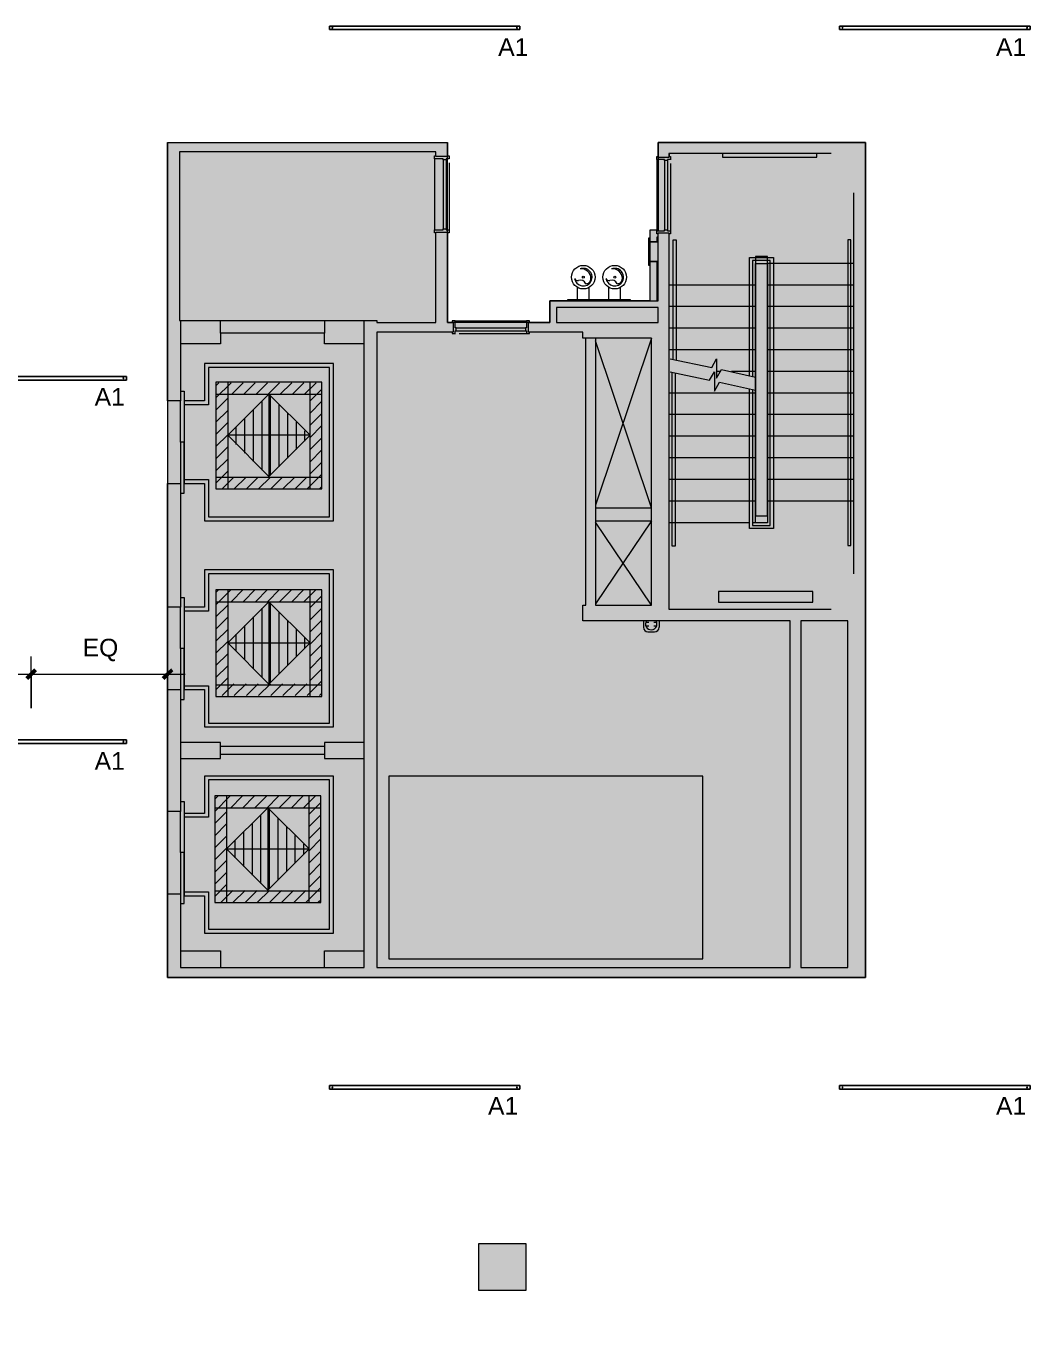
# Model space of a CAD drawing. Header units: inches. Extents: x 456 to 2535, y -5 to 2107.
# Drawn here: x 1558 to 2070, y 636 to 1297 of the extents above; entities that cross this region are included whole.
import ezdxf

# ---------------------------------------------------------------- set-up
doc = ezdxf.new("R2010")
doc.units = ezdxf.units.IN
doc.header["$MEASUREMENT"] = 0
for name, color, linetype, lineweight in [('A-ANNO-DIMS', 211, 'Continuous', 9), ('A-ANNO-DIMS-96', 211, 'Continuous', 9), ('A-DETL', 90, 'Continuous', 9), ('A-DETL-GENF', 92, 'Continuous', 9), ('A-DOOR', 31, 'Continuous', 13), ('A-WALL', 113, 'Continuous', 13), ('A-WALL-PATT', 111, 'Continuous', 13), ('CORE', 7, 'Continuous', 9), ('E-LITE-EQPM', 33, 'Continuous', 9), ('E-LITE-EQPM-IDEN', 33, 'Continuous', 9), ('I-WALL', 2, 'Continuous', 13), ('S-COLS', 52, 'Continuous', 13), ('Victor Bldg - 9th Floor_LINK_dwg', 8, 'Continuous', 9)]:
    doc.layers.add(name, color=color, linetype=linetype, lineweight=lineweight)
doc.styles.add('Arial', font='arial.ttf', dxfattribs={"height": 9})
doc.styles.add('Swis721 Lt BT', font='swissl.ttf', dxfattribs={"height": 9})
doc.dimstyles.new('OTJ_-_3_32__Linear__1_2__Tolerance', dxfattribs={"dimscale": 12, "dimtxt": 9.497835, "dimasz": 0.375, "dimexe": 0.75, "dimexo": 0.5, "dimgap": 0.5, "dimtad": 1, "dimdec": 1, "dimrnd": 0.5, "dimzin": 3, "dimdsep": 46, "dimlunit": 4, "dimtxsty": 'Swis721 Lt BT', "dimblk1": 'OBLIQUE', "dimblk2": 'OBLIQUE', "dimsah": 1, "dimcen": 0.09, "dimdle": 0.75, "dimazin": 0, "dimtfac": 1, "dimtdec": 4, "dimtix": 1, "dimtmove": 0, "dimatfit": 3, "dimfxl": 1, "dimtvp": 1, "dimfrac": 2, "dimtolj": 1, "dimtzin": 0, "dimarcsym": 2})

# ---------------------------------------------------------------- blocks, each defined once
blk = doc.blocks.new('Door - Single - Solid Door-6985275-REFLECTED CEILING PLAN')
at = {"layer": 'A-DOOR'}
h = blk.add_hatch(color=250, dxfattribs=at)
h.paths.add_polyline_path([(23.62, 3.84), (22.12, 3.84), (22.12, 2.34), (21.62, 2.34), (21.62, 0.84), (22.12, 0.84), (22.12, -3.66), (23.62, -3.66), (23.62, -2.91), (23.24, -2.91), (23.24, 3.09), (23.62, 3.09), (23.62, 3.34)], flags=0)
h.paths.add_polyline_path([(-13.63, 2.34), (-14.13, 2.34), (-14.13, 3.84), (-15.63, 3.84), (-15.63, 3.09), (-15.26, 3.09), (-15.26, -2.91), (-15.63, -2.91), (-15.63, -3.66), (-14.13, -3.66), (-14.13, 0.84), (-13.63, 0.84)], flags=0)
at = {"layer": 'A-DOOR', "color": 8, "lineweight": 20}
for p, q in [((-15.63, 3.09), (-15.63, 3.84)), ((-15.63, 3.84), (-14.13, 3.84)), ((-14.13, 3.84), (-14.13, 2.34)), ((-14.13, 2.34), (-13.63, 2.34)), ((-13.63, 0.84), (-14.13, 0.84)), ((-14.13, 0.84), (-14.13, -3.66)), ((-13.63, 2.34), (-13.63, 0.84)), ((21.62, 0.84), (21.62, 2.34)), ((21.62, 2.34), (22.12, 2.34)), ((22.12, 0.84), (21.62, 0.84)), ((22.12, 2.34), (22.12, 3.84)), ((22.12, 3.84), (23.62, 3.84)), ((22.12, -3.66), (22.12, 0.84)), ((23.62, 3.84), (23.62, 3.09)), ((-15.63, -3.66), (-15.63, -2.91)), ((-14.13, -3.66), (-15.63, -3.66)), ((23.62, -3.66), (22.12, -3.66)), ((23.62, -2.91), (23.62, -3.66))]:
    blk.add_line(p, q, dxfattribs=at)
at = {"layer": 'A-DOOR', "lineweight": 9}
for p, q in [((-14.13, 3.84), (-14.01, 3.84)), ((-13.63, 2.34), (21.62, 2.34)), ((-13.63, 0.84), (21.62, 0.84)), ((-12.06, 3.84), (22.12, 3.84)), ((-14.13, -3.66), (22.12, -3.66))]:
    blk.add_line(p, q, dxfattribs=at)
blk = doc.blocks.new('Door - Single - Solid Door-6985278-REFLECTED CEILING PLAN')
at = {"layer": 'A-DOOR'}
h = blk.add_hatch(color=250, dxfattribs=at)
h.paths.add_polyline_path([(-15.63, -3.34), (-14.13, -3.34), (-14.13, -1.84), (-13.63, -1.84), (-13.63, -0.34), (-14.13, -0.34), (-14.13, 3.16), (-15.63, 3.16), (-15.63, 2.41), (-15.26, 2.41), (-15.26, -2.59), (-15.63, -2.59)], flags=0)
h.paths.add_polyline_path([(22.12, -3.34), (23.62, -3.34), (23.62, -2.59), (23.24, -2.59), (23.24, 2.41), (23.62, 2.41), (23.62, 3.16), (22.12, 3.16), (22.12, -0.34), (21.62, -0.34), (21.62, -1.84), (22.12, -1.84), (22.12, -3.11)], flags=0)
at = {"layer": 'A-DOOR', "color": 8, "lineweight": 20}
for p, q in [((-14.13, 3.16), (-15.63, 3.16)), ((-15.63, 3.16), (-15.63, 2.41)), ((-14.13, -0.34), (-14.13, 3.16)), ((22.12, 3.16), (22.12, -0.34)), ((23.62, 3.16), (22.12, 3.16)), ((23.62, 2.41), (23.62, 3.16)), ((-15.63, -2.59), (-15.63, -3.34)), ((-15.63, -3.34), (-14.13, -3.34)), ((-13.63, -0.34), (-14.13, -0.34)), ((-14.13, -1.84), (-13.63, -1.84)), ((-14.13, -3.34), (-14.13, -1.84)), ((-13.63, -1.84), (-13.63, -0.34)), ((21.62, -0.34), (21.62, -1.84)), ((22.12, -0.34), (21.62, -0.34)), ((21.62, -1.84), (22.12, -1.84)), ((22.12, -1.84), (22.12, -3.34)), ((22.12, -3.34), (23.62, -3.34)), ((23.62, -3.34), (23.62, -2.59))]:
    blk.add_line(p, q, dxfattribs=at)
at = {"layer": 'A-DOOR', "lineweight": 9}
for p, q in [((-14.13, 3.16), (22.12, 3.16)), ((-14.13, -3.34), (-14.01, -3.34)), ((-13.63, -0.34), (21.62, -0.34)), ((-13.63, -1.84), (21.62, -1.84)), ((-12.06, -3.34), (22.12, -3.34))]:
    blk.add_line(p, q, dxfattribs=at)
blk = doc.blocks.new('Door - Single - Solid Door-6985284-REFLECTED CEILING PLAN')
at = {"layer": 'A-DOOR'}
h = blk.add_hatch(color=250, dxfattribs=at)
h.paths.add_polyline_path([(23.62, 3.59), (22.12, 3.59), (22.12, 2.09), (21.62, 2.09), (21.62, 0.59), (22.12, 0.59), (22.12, -3.41), (23.62, -3.41), (23.62, -2.66), (23.24, -2.66), (23.24, 2.84), (23.62, 2.84), (23.62, 3.09)], flags=0)
h.paths.add_polyline_path([(-13.63, 0.59), (-13.63, 2.09), (-14.13, 2.09), (-14.13, 3.59), (-15.63, 3.59), (-15.63, 2.84), (-15.26, 2.84), (-15.26, -2.66), (-15.63, -2.66), (-15.63, -3.41), (-14.13, -3.41), (-14.13, 0.59)], flags=0)
at = {"layer": 'A-DOOR', "color": 8, "lineweight": 20}
for p, q in [((-15.63, 2.84), (-15.63, 3.59)), ((-15.63, 3.59), (-14.13, 3.59)), ((-14.13, 3.59), (-14.13, 2.09)), ((-14.13, 2.09), (-13.63, 2.09)), ((-13.63, 0.59), (-14.13, 0.59)), ((-14.13, 0.59), (-14.13, -3.41)), ((-13.63, 2.09), (-13.63, 0.59)), ((21.62, 0.59), (21.62, 2.09)), ((21.62, 2.09), (22.12, 2.09)), ((22.12, 0.59), (21.62, 0.59)), ((22.12, 2.09), (22.12, 3.59)), ((22.12, 3.59), (23.62, 3.59)), ((22.12, -3.41), (22.12, 0.59)), ((23.62, 3.59), (23.62, 2.84)), ((-15.63, -3.41), (-15.63, -2.66)), ((-14.13, -3.41), (-15.63, -3.41)), ((23.62, -3.41), (22.12, -3.41)), ((23.62, -2.66), (23.62, -3.41))]:
    blk.add_line(p, q, dxfattribs=at)
at = {"layer": 'A-DOOR', "lineweight": 9}
for p, q in [((-14.13, 3.59), (-14.01, 3.59)), ((-13.63, 2.09), (21.62, 2.09)), ((-13.63, 0.59), (21.62, 0.59)), ((-12.06, 3.59), (22.12, 3.59)), ((-14.13, -3.41), (22.12, -3.41))]:
    blk.add_line(p, q, dxfattribs=at)
blk = doc.blocks.new('Concrete-Rectangular-Column - 24 x 24-6985472-REFLECTED CEILING PLAN')
at = {"layer": 'S-COLS', "lineweight": 9}
blk.add_hatch(color=7, dxfattribs=at).paths.add_polyline_path([(-12, -12), (12, -12), (12, 12), (-12, 12)], flags=0)
at = {"layer": 'S-COLS', "color": 8, "lineweight": 20}
for p, q in [((-12, 12), (12, 12)), ((-12, -12), (-12, 12)), ((12, 12), (12, -12)), ((12, -12), (-12, -12))]:
    blk.add_line(p, q, dxfattribs=at)
blk = doc.blocks.new('Victor Bldg - 9th Floor_LINK_dwg__X11-7798798-REFLECTED CEILING PLAN')
at = {"layer": 'CORE'}
for p, q in [((1557.5, 1257.02), (1557.5, 1292.02)), ((1561.88, 1254.39), (1561.88, 1294.64)), ((1553.12, 1261.39), (1553.12, 1287.64)), ((1566.25, 1258.77), (1566.25, 1290.27)), ((1570.62, 1263.14), (1570.62, 1285.89)), ((1544.38, 1270.14), (1544.38, 1278.89)), ((1548.75, 1265.77), (1548.75, 1283.27)), ((1575, 1267.52), (1575, 1281.52)), ((1579.38, 1271.89), (1579.38, 1277.14))]:
    blk.add_line(p, q, dxfattribs=at)
blk = doc.blocks.new('Victor Bldg - 9th Floor_LINK_dwg__X10-7798799-REFLECTED CEILING PLAN')
at = {"layer": 'CORE'}
for p, q in [((1534, 1293.81), (1541.71, 1301.52)), ((1534, 1299.99), (1535.52, 1301.52)), ((1541.9, 1295.52), (1547.9, 1301.52)), ((1548.08, 1295.52), (1554.08, 1301.52)), ((1554.27, 1295.52), (1560.27, 1301.52)), ((1560.46, 1295.52), (1566.46, 1301.52)), ((1566.65, 1295.52), (1572.65, 1301.52)), ((1572.83, 1295.52), (1578.83, 1301.52)), ((1579.02, 1295.52), (1585.02, 1301.52)), ((1582, 1292.31), (1588, 1298.31)), ((1534, 1287.62), (1540, 1293.62)), ((1582, 1286.12), (1588, 1292.12)), ((1534, 1281.43), (1540, 1287.43)), ((1582, 1279.93), (1588, 1285.93)), ((1534, 1275.24), (1540, 1281.24)), ((1582, 1273.75), (1588, 1279.75)), ((1534, 1269.06), (1540, 1275.06)), ((1582, 1267.56), (1588, 1273.56)), ((1534, 1262.87), (1540, 1268.87)), ((1582, 1261.37), (1588, 1267.37)), ((1534, 1256.68), (1540, 1262.68)), ((1582, 1255.19), (1588, 1261.19)), ((1534, 1250.5), (1540, 1256.5)), ((1537.21, 1247.52), (1543.21, 1253.52)), ((1543.39, 1247.52), (1549.39, 1253.52)), ((1549.58, 1247.52), (1555.58, 1253.52)), ((1555.77, 1247.52), (1561.77, 1253.52)), ((1561.96, 1247.52), (1567.96, 1253.52)), ((1568.14, 1247.52), (1574.14, 1253.52)), ((1574.33, 1247.52), (1580.33, 1253.52)), ((1580.52, 1247.52), (1588, 1255)), ((1586.71, 1247.52), (1588, 1248.81))]:
    blk.add_line(p, q, dxfattribs=at)
blk = doc.blocks.new('Victor Bldg - 9th Floor_LINK_dwg-6972240-REFLECTED CEILING PLAN')
at = {"layer": 'CORE'}
for p, q in [((1885.99, 1232.5), (1885.99, 1230.87)), ((1961.11, 1230.53), (1961.11, 1232.5)), ((1880.36, 1187.31), (1875.46, 1187.31)), ((1875.46, 1177.69), (1880.36, 1177.69)), ((1980, 1176.5), (1935.99, 1176.5)), ((1929.99, 1165.5), (1885.99, 1165.5)), ((1980, 1165.5), (1935.99, 1165.5)), ((1839.25, 1158), (1839.25, 1164.3)), ((1845.25, 1158), (1845.25, 1164.3)), ((1855.25, 1158), (1855.25, 1164.3)), ((1861.25, 1158), (1861.25, 1164.3)), ((1929.99, 1154.5), (1885.99, 1154.5)), ((1980, 1154.5), (1935.99, 1154.5)), ((1637, 1147.5), (1657.5, 1147.5)), ((1637, 1147.5), (1657.5, 1147.5)), ((1710.5, 1147.5), (1730.63, 1147.5)), ((1710.5, 1147.5), (1730.63, 1147.5)), ((1885.86, 1146.5), (1885.99, 1146.5)), ((1876.99, 1138.5), (1848.49, 1053.49)), ((1929.99, 1143.5), (1885.99, 1143.5)), ((1980, 1143.5), (1935.99, 1143.5)), ((1929.99, 1132.5), (1885.99, 1132.5)), ((1980, 1132.5), (1935.99, 1132.5)), ((1912.1, 1121.5), (1910.09, 1121.5)), ((1929.99, 1121.5), (1917.76, 1121.5)), ((1980, 1121.5), (1935.99, 1121.5)), ((1661.1, 1115.99), (1661.1, 1061.66)), ((1703.1, 1061.66), (1703.1, 1115.99)), ((1630.5, 1106.5), (1630.5, 1064.5)), ((1655.1, 1109.99), (1709.1, 1109.99)), ((1929.99, 1110.5), (1885.99, 1110.5)), ((1980, 1110.5), (1935.99, 1110.5)), ((1929.99, 1099.5), (1885.99, 1099.5)), ((1980, 1099.5), (1935.99, 1099.5)), ((1682.42, 1067.66), (1661.1, 1088.99)), ((1681.77, 1067.66), (1703.1, 1088.99)), ((1929.99, 1088.5), (1885.99, 1088.5)), ((1980, 1088.5), (1935.99, 1088.5)), ((1929.99, 1077.5), (1885.99, 1077.5)), ((1980, 1077.5), (1935.99, 1077.5)), ((1655.1, 1067.66), (1709.1, 1067.66)), ((1929.99, 1066.5), (1885.99, 1066.5)), ((1980, 1066.5), (1935.99, 1066.5)), ((1929.99, 1055.5), (1885.99, 1055.5)), ((1980, 1055.5), (1935.99, 1055.5)), ((1876.99, 1002.5), (1848.49, 1044.76)), ((1926.99, 1044.5), (1885.99, 1044.5)), ((1661.1, 1010.27), (1661.1, 955.95)), ((1703.1, 955.95), (1703.1, 1010.27)), ((1630.5, 959.5), (1630.5, 1001.5)), ((1655.1, 1004.27), (1709.1, 1004.27)), ((1703.1, 983.27), (1682.1, 1004.27)), ((1872.82, 994.5), (1872.82, 991.24)), ((1874.05, 993.88), (1875.53, 993.88)), ((1878.15, 993.88), (1879.61, 993.88)), ((1880.84, 994.5), (1880.84, 991.24)), ((1874.05, 991.91), (1875.53, 991.91)), ((1875.18, 988.89), (1878.48, 988.89)), ((1878.15, 991.91), (1879.61, 991.91)), ((1655.1, 961.95), (1709.1, 961.95)), ((1710.5, 930.5), (1657.5, 930.5)), ((1710.5, 926.5), (1657.5, 926.5)), ((1710.5, 924.5), (1730.63, 924.5)), ((1660.56, 905.36), (1660.56, 851.04)), ((1702.56, 851.04), (1702.56, 905.36)), ((1630.5, 855.5), (1630.5, 897.5)), ((1654.56, 899.36), (1708.56, 899.36)), ((1681.23, 857.04), (1702.56, 878.36)), ((1654.56, 857.04), (1708.56, 857.04)), ((1637, 826.5), (1657.5, 826.5)), ((1657.5, 826.5), (1657.5, 818))]:
    blk.add_line(p, q, dxfattribs=at)
at = {"layer": 'CORE', "flags": 128}
for points in [[(1913.11, 1232.5), (1913.11, 1230.53), (1961.11, 1230.53)], [(1879.61, 1193.38), (1876.12, 1193.38), (1876.12, 1187.5), (1876.12, 1177.5), (1876.12, 1157.5)], [(1885.99, 1000.5), (1885.99, 1146.5), (1885.99, 1191.62)], [(1876.12, 1189.31), (1875.46, 1189.31), (1875.46, 1175.69), (1876.12, 1175.69)], [(1880.36, 1189.88), (1879.63, 1189.88), (1879.63, 1187.5), (1876.12, 1187.5)], [(1888.04, 1127.64), (1888.04, 1188.5), (1889.59, 1188.5), (1889.59, 1127.32)], [(1926.94, 1119.29), (1926.94, 1179.5), (1939.05, 1179.5), (1939.05, 1041.5), (1926.94, 1041.5), (1926.94, 1112.56)], [(1876.12, 1177.5), (1879.63, 1177.5), (1879.63, 1157.5)], [(1928.49, 1112.24), (1928.49, 1043), (1937.49, 1043), (1937.49, 1178), (1928.49, 1178), (1928.49, 1118.97)], [(1929.99, 1044.5), (1929.99, 1176.5), (1935.99, 1176.5), (1935.99, 1044.5), (1929.99, 1044.5), (1928.55, 1044.5)], [(1866.25, 1157.5), (1866.25, 1158), (1834.25, 1158), (1834.25, 1157.5)], [(1657.5, 1141), (1657.5, 1135.5), (1637, 1135.5)], [(1730.63, 1135.5), (1710.5, 1135.5), (1710.5, 1141)], [(1848.49, 1052), (1876.99, 1052), (1848.49, 1137.01)], [(1886.49, 1127.97), (1907.63, 1123.59), (1910.09, 1127.84), (1910.09, 1118.01), (1912.71, 1122.55), (1929.99, 1118.66)], [(1886.49, 1121.23), (1906.53, 1117.08), (1908.98, 1121.33), (1908.98, 1111.5), (1911.6, 1116.05), (1929.99, 1111.93)], [(1889.04, 1120.59), (1889.04, 1032.5), (1887.49, 1032.5), (1887.49, 1120.91)], [(1637, 1111.46), (1639, 1111.46), (1639, 1085.5), (1637, 1085.5), (1637, 1106.5)], [(1682.1, 1109.99), (1703.1, 1088.99), (1661.1, 1088.99), (1682.1, 1109.99), (1682.1, 1067.66)], [(1637, 1059.54), (1639, 1059.54), (1639, 1085.5), (1637, 1085.5), (1637, 1064.5)], [(1848.49, 1045.5), (1876.99, 1045.5), (1848.49, 1003.24)], [(1637, 1006.46), (1639, 1006.46), (1639, 980.5), (1637, 980.5), (1637, 1001.5)], [(1682.42, 961.95), (1661.1, 983.27), (1682.1, 1004.27), (1682.1, 961.95)], [(1637, 954.54), (1639, 954.54), (1639, 980.5), (1637, 980.5), (1637, 959.5)], [(1661.1, 983.27), (1703.1, 983.27), (1681.77, 961.95)], [(1637, 924.5), (1657.5, 924.5), (1657.5, 932.5), (1637, 932.5)], [(1730.63, 932.5), (1710.5, 932.5), (1710.5, 924.5)], [(1637, 902.46), (1639, 902.46), (1639, 876.5), (1637, 876.5), (1637, 897.5)], [(1681.89, 857.04), (1660.56, 878.36), (1681.56, 899.36), (1681.56, 857.04)], [(1660.56, 878.36), (1702.56, 878.36), (1681.56, 899.36)], [(1637, 850.54), (1639, 850.54), (1639, 876.5), (1637, 876.5), (1637, 855.5)], [(1710.5, 818), (1710.5, 826.5), (1730.63, 826.5)]]:
    blk.add_lwpolyline(points, dxfattribs=at)
for points in [[(1978.5, 1188.5), (1976.95, 1188.5), (1976.95, 1032.93), (1978.5, 1032.93)], [(1929.99, 1180), (1929.99, 1048), (1935.99, 1048), (1935.99, 1180)], [(1715, 1125.5), (1649.28, 1125.5), (1649.28, 1106.5), (1639, 1106.5), (1639, 1064.5), (1649.28, 1064.5), (1649.28, 1045.5), (1715, 1045.5)], [(1713, 1123.5), (1651.28, 1123.5), (1651.28, 1104.5), (1639, 1104.5), (1639, 1066.5), (1651.28, 1066.5), (1651.28, 1047.5), (1713, 1047.5)], [(1709.1, 1115.99), (1655.1, 1115.99), (1655.1, 1061.66), (1709.1, 1061.66)], [(1715, 1020.5), (1649.28, 1020.5), (1649.28, 1001.5), (1639, 1001.5), (1639, 959.5), (1649.28, 959.5), (1649.28, 940.5), (1715, 940.5)], [(1713, 1018.5), (1651.28, 1018.5), (1651.28, 999.5), (1639, 999.5), (1639, 961.5), (1651.28, 961.5), (1651.28, 942.5), (1713, 942.5)], [(1709.1, 1010.27), (1655.1, 1010.27), (1655.1, 955.95), (1709.1, 955.95)], [(1959.12, 1004), (1959.12, 1009.47), (1911.12, 1009.47), (1911.12, 1004), (1959.12, 1004), (1959.12, 1009.47), (1911.12, 1009.47), (1911.12, 1004)], [(1715, 915.5), (1649.28, 915.5), (1649.28, 896.5), (1639, 896.5), (1639, 854.5), (1649.28, 854.5), (1649.28, 835.5), (1715, 835.5)], [(1713, 913.5), (1651.28, 913.5), (1651.28, 894.5), (1639, 894.5), (1639, 856.5), (1651.28, 856.5), (1651.28, 837.5), (1713, 837.5)], [(1903.12, 822.5), (1903.12, 915.5), (1743.12, 915.5), (1743.12, 822.5)], [(1708.56, 905.36), (1654.56, 905.36), (1654.56, 851.04), (1708.56, 851.04)]]:
    blk.add_lwpolyline(points, close=True, dxfattribs=at)
at = {"layer": 'CORE'}
for centre, radius in [((1842.25, 1169.5), 6), ((1858.25, 1169.5), 6), ((1842.25, 1169.5), 0.5), ((1858.25, 1169.5), 0.5)]:
    blk.add_circle(centre, radius, dxfattribs=at)
for centre, radius, start, end in [((1842.25, 1169.5), 4.5, 188.26505, 112.11638), ((1841.2, 1168.76), 4.95, 0.43355, 97.45056), ((1858.25, 1169.5), 4.5, 188.26505, 112.11638), ((1857.2, 1168.76), 4.95, 0.43355, 97.45056), ((1839.35, 1169.38), 1.64, 198.80257, 285.2052), ((1840.77, 1164.97), 3, 23.61373, 109.26333), ((1843.58, 1168.74), 2.57, 268.70685, 1.19988), ((1855.35, 1169.38), 1.64, 198.80257, 285.2052), ((1856.77, 1164.97), 3, 23.61373, 109.26333), ((1859.58, 1168.74), 2.57, 268.70685, 1.19988), ((1876.83, 992.9), 2.95, 146.34559, 272.49467), ((1876.83, 992.9), 2.95, 340.52878, 33.05261), ((1875.18, 991.24), 2.36, 180, 270), ((1876.83, 992.9), 2.95, 272.49467, 340.52878), ((1878.48, 991.24), 2.36, 270, 360)]:
    blk.add_arc(centre, radius, start, end, dxfattribs=at)
for name, p in [('Victor Bldg - 9th Floor_LINK_dwg__X10-7798799-REFLECTED CEILING PLAN', (121.1, -185.81)), ('Victor Bldg - 9th Floor_LINK_dwg__X11-7798798-REFLECTED CEILING PLAN', (121.1, -185.81)), ('Victor Bldg - 9th Floor_LINK_dwg__X10-7798799-REFLECTED CEILING PLAN', (121.1, -291.08)), ('Victor Bldg - 9th Floor_LINK_dwg__X11-7798798-REFLECTED CEILING PLAN', (121.1, -291.08)), ('Victor Bldg - 9th Floor_LINK_dwg__X10-7798799-REFLECTED CEILING PLAN', (120.56, -396.29)), ('Victor Bldg - 9th Floor_LINK_dwg__X11-7798798-REFLECTED CEILING PLAN', (120.56, -396.29))]:
    blk.add_blockref(name, p)
blk = doc.blocks.new('L-Pendant-Axis-Sculpt-Direct_Indirect - SCDI-F-8-4584194-REFLECTED CEILING PLAN')
at = {"layer": 'A-DETL-GENF'}
for p, q in [((-48.5, -0.875), (-48.5, 0.875)), ((-48.5, 0.875), (48.5, 0.875)), ((48.5, 0.875), (-48.5, 0.875)), ((-48.5, 0.875), (-48.5, -0.875)), ((48.5, 0.875), (48.5, -0.875)), ((48.5, -0.875), (48.5, 0.875)), ((48.5, -0.875), (-48.5, -0.875)), ((-48.5, -0.875), (48.5, -0.875))]:
    blk.add_line(p, q, dxfattribs=at)
for centre in [(-47, 0), (47, 0)]:
    blk.add_circle(centre, 0.25, dxfattribs=at)
blk = doc.blocks.new('DIMBLOCK13-REFLECTED CEILING PLAN')
at = {"layer": 'A-ANNO-DIMS-96'}
for p, q in [((1491.5, 965.5), (1491.5, 976.38)), ((1561, 950.01), (1561, 976.38)), ((1482.5, 967.38), (1561, 967.38)), ((1491.5, 967.38), (1491.5, 965.5)), ((1561, 967.38), (1561, 950.01))]:
    blk.add_line(p, q, dxfattribs=at)
at = {"layer": 'A-ANNO-DIMS-96', "lineweight": 50}
for p, q in [((1491.5, 967.38), (1489.25, 965.13)), ((1491.5, 967.38), (1493.75, 969.63)), ((1561, 967.38), (1558.75, 965.13)), ((1561, 967.38), (1563.25, 969.63))]:
    blk.add_line(p, q, dxfattribs=at)
at = {"layer": 'A-ANNO-DIMS-96', "color": 0, "insert": (1517.73, 985.39), "char_height": 9, "width": 20.443, "attachment_point": 1, "line_spacing_factor": 1.005062, "style": 'Swis721 Lt BT'}
blk.add_mtext('EQ', dxfattribs=at)
blk = doc.blocks.new('_Oblique')
at = {"color": 0, "linetype": 'ByBlock', "lineweight": -2}
blk.add_line((-0.5, -0.5), (0.5, 0.5), dxfattribs=at)
blk = doc.blocks.new('DIMBLOCK14-REFLECTED CEILING PLAN')
at = {"layer": 'A-ANNO-DIMS-96'}
for p, q in [((1561, 950.01), (1561, 976.38)), ((1630.5, 965.5), (1630.5, 976.38)), ((1561, 967.38), (1639.5, 967.38)), ((1561, 967.38), (1561, 950.01)), ((1630.5, 967.38), (1630.5, 965.5))]:
    blk.add_line(p, q, dxfattribs=at)
at = {"layer": 'A-ANNO-DIMS-96', "lineweight": 50}
for p, q in [((1561, 967.38), (1558.75, 965.13)), ((1561, 967.38), (1563.25, 969.63)), ((1630.5, 967.38), (1628.25, 965.13)), ((1630.5, 967.38), (1632.75, 969.63))]:
    blk.add_line(p, q, dxfattribs=at)
at = {"layer": 'A-ANNO-DIMS-96', "color": 0, "insert": (1587.23, 985.39), "char_height": 9, "width": 20.443, "attachment_point": 1, "line_spacing_factor": 1.005062, "style": 'Swis721 Lt BT'}
blk.add_mtext('EQ', dxfattribs=at)

msp = doc.modelspace()

# ---------------------------------------------------------------- hatches: boundary and pattern name
at = {"layer": 'A-DETL-GENF'}
h = msp.add_hatch(color=9, dxfattribs=at)
h.paths.add_polyline_path([(1250.37, 813.06), (1286.62, 813.06), (1286.62, 814.75), (1286.12, 814.75), (1286.12, 816.25), (1286.62, 816.25), (1286.62, 817.75), (1288.12, 817.75), (1288.12, 817), (1290.75, 817), (1290.75, 911), (1058.5, 911), (1058.5, 817), (1248.87, 817), (1248.87, 817.75), (1250.37, 817.75), (1250.37, 816.25), (1250.87, 816.25), (1250.87, 814.75), (1250.37, 814.75)], flags=0)
h.paths.add_polyline_path([(1004.37, 813.06), (1040.62, 813.06), (1040.62, 813.75), (1040.12, 813.75), (1040.12, 815.25), (1040.62, 815.25), (1040.62, 818.38), (1042.12, 818.38), (1042.12, 817.63), (1052.5, 817.63), (1052.5, 912.5), (993, 912.5), (993, 916), (993.12, 916), (993.12, 951.5), (990.5, 951.5), (990.5, 950.75), (989, 950.75), (989, 955.25), (988.5, 955.25), (988.5, 956.75), (989, 956.75), (989, 958.25), (990.5, 958.25), (990.5, 957.5), (993.12, 957.5), (993.12, 1017.13), (996.62, 1017.13), (996.62, 1017), (1016.5, 1017), (1016.5, 1037.5), (1036, 1037.5), (1036, 1234.5), (867.38, 1234.5), (867.38, 957.5), (951.25, 957.5), (951.25, 958.25), (952.75, 958.25), (952.75, 956.75), (953.25, 956.75), (953.25, 955.25), (952.75, 955.25), (952.75, 950.75), (951.25, 950.75), (951.25, 951.5), (907.38, 951.5), (907.38, 817.63), (1002.87, 817.63), (1002.87, 818.38), (1004.37, 818.38), (1004.37, 815.25), (1004.87, 815.25), (1004.87, 813.75), (1004.37, 813.75)], flags=0)
h.paths.add_polyline_path([(1294.25, 817), (1295.88, 817), (1295.88, 853), (1294.25, 853), (1294.25, 817.93)], flags=0)
h.paths.add_polyline_path([(1299.38, 817), (1321.5, 817), (1321.5, 865.13), (1299.38, 865.13), (1299.38, 817.5)], flags=0)
h.paths.add_polyline_path([(1637, 818), (1730.62, 818), (1730.62, 1147.5), (1737.12, 1147.5), (1737.12, 1146.5), (1767.13, 1146.5), (1767.13, 1192.06), (1766.38, 1192.06), (1766.38, 1193.56), (1770.88, 1193.56), (1770.88, 1194.06), (1772.38, 1194.06), (1772.38, 1193.56), (1773.13, 1193.56), (1773.13, 1229.81), (1772.38, 1229.81), (1772.38, 1229.31), (1770.88, 1229.31), (1770.88, 1229.81), (1766.38, 1229.81), (1766.38, 1231.31), (1767.13, 1231.31), (1767.13, 1233.38), (1636.5, 1233.38), (1636.5, 1147.5), (1637, 1147.5), (1637, 1106.5), (1630.5, 1106.5), (1630.5, 1064.5), (1637, 1064.5), (1637, 1001.5), (1630.5, 1001.5), (1630.5, 959.5), (1637, 959.5), (1637, 897.5), (1630.5, 897.5), (1630.5, 855.5), (1637, 855.5), (1637, 820.09)], flags=0)
h.paths.add_polyline_path([(1737.12, 818), (1947.62, 818), (1947.62, 994.5), (1842, 994.5), (1842, 1002.5), (1843.49, 1002.5), (1843.49, 1138.5), (1842, 1138.5), (1842, 1141.5), (1814.75, 1141.5), (1814.75, 1140.75), (1813.25, 1140.75), (1813.25, 1142.25), (1812.75, 1142.25), (1812.75, 1143.75), (1813.25, 1143.75), (1813.25, 1146.5), (1777, 1146.5), (1777, 1143.75), (1777.5, 1143.75), (1777.5, 1142.25), (1777, 1142.25), (1777, 1140.75), (1775.5, 1140.75), (1775.5, 1141.5), (1737.12, 1141.5), (1737.12, 818.35)], flags=0)
h.paths.add_polyline_path([(1977, 818), (1977, 994.5), (1953, 994.5), (1953, 818)], flags=0)
h.paths.add_polyline_path([(1483.9, 826.5), (1485, 826.5), (1485, 855.5), (1491.5, 855.5), (1491.5, 897.5), (1485, 897.5), (1485, 959.5), (1491.5, 959.5), (1491.5, 1001.5), (1485, 1001.5), (1485, 1064.5), (1491.5, 1064.5), (1491.5, 1106.5), (1485, 1106.5), (1485, 1138.5), (1391, 1138.5), (1391, 826.5)], flags=0)
h.paths.add_polyline_path([(1294.25, 856.5), (1295.88, 856.5), (1295.88, 865.13), (1294.25, 865.13)], flags=0)
h.paths.add_polyline_path([(1312.5, 868.63), (1318, 868.63), (1318, 912), (1294.25, 912), (1294.25, 868.63), (1303.96, 868.63)], flags=0)
h.paths.add_polyline_path([(1291.79, 915.5), (1318, 915.5), (1318, 924.12), (1261, 924.12), (1261, 915.5), (1290.75, 915.5)], flags=0)
h.paths.add_polyline_path([(1238.74, 915.5), (1257.5, 915.5), (1257.5, 957), (1213, 957), (1213, 915.5)], flags=0)
h.paths.add_polyline_path([(1108.31, 915.5), (1208, 915.5), (1208, 932.5), (1047.22, 932.5), (1047.22, 916), (1052.5, 916), (1052.5, 915.5), (1058.5, 915.5)], flags=0)
h.paths.add_polyline_path([(996.62, 916), (1023.22, 916), (1023.22, 936.5), (1026.38, 936.5), (1026.38, 1013.5), (996.62, 1013.5), (996.62, 919.8)], flags=0)
h.paths.add_polyline_path([(1303.96, 927.62), (1317.25, 927.62), (1317.25, 928.75), (1318.75, 928.75), (1318.75, 929.25), (1320.25, 929.25), (1320.25, 928.75), (1321.5, 928.75), (1321.5, 965), (1320.25, 965), (1320.25, 964.5), (1318.75, 964.5), (1318.75, 965), (1317.25, 965), (1317.25, 966.5), (1318, 966.5), (1318, 1004.12), (1261, 1004.12), (1261, 1009.12), (1281.5, 1009.12), (1281.5, 1066.12), (1042, 1066.12), (1042, 936.5), (1208, 936.5), (1208, 960.5), (1261, 960.5), (1261, 927.62), (1294.25, 927.62)], flags=0)
h.paths.add_polyline_path([(1029.88, 936.5), (1038.5, 936.5), (1038.5, 1013.5), (1029.88, 1013.5), (1029.88, 951.5)], flags=0)
h.paths.add_polyline_path([(862, 957.5), (862, 1234.5), (838, 1234.5), (838, 1037.5), (853, 1037.5), (853, 1013.5), (838, 1013.5), (838, 957.5)], flags=0)
h.paths.add_polyline_path([(1895.55, 1000.5), (1968.5, 1000.5), (1968.5, 1018.5), (1980, 1018.5), (1980, 1212.5), (1968.5, 1212.5), (1968.5, 1232.5), (1885.86, 1232.5), (1885.86, 1230.87), (1886.61, 1230.87), (1886.61, 1229.37), (1885.11, 1229.37), (1885.11, 1228.87), (1883.61, 1228.87), (1883.61, 1229.37), (1880.43, 1229.37), (1880.43, 1193.38), (1876.12, 1193.38), (1876.12, 1157.5), (1880.36, 1157.5), (1880.36, 1191.62), (1879.61, 1191.62), (1879.61, 1193.12), (1883.61, 1193.12), (1883.61, 1193.62), (1885.11, 1193.62), (1885.11, 1193.12), (1886.61, 1193.12), (1886.61, 1191.62), (1885.86, 1191.62), (1885.86, 1000.5)], flags=0)
h.paths.add_polyline_path([(1876.12, 1002.5), (1876.99, 1002.5), (1876.99, 1138.5), (1848.49, 1138.5), (1848.49, 1002.5)], flags=0)
h.paths.add_polyline_path([(1361.88, 1008.5), (1361.88, 1009.87), (1363.38, 1009.87), (1363.38, 1009.12), (1381.5, 1009.12), (1381.5, 1143.5), (1285, 1143.5), (1285, 1009.12), (1324.13, 1009.12), (1324.13, 1009.87), (1325.63, 1009.87), (1325.63, 1008.5), (1361.38, 1008.5)], flags=0)
h.paths.add_polyline_path([(1281.5, 1070.12), (1281.5, 1080.12), (1042, 1080.12), (1042, 1070.12), (1280.95, 1070.12)], flags=0)
h.paths.add_polyline_path([(1125, 1084.12), (1281.5, 1084.12), (1281.5, 1147), (1318, 1147), (1318, 1149.62), (1317.25, 1149.62), (1317.25, 1151.13), (1319.25, 1151.13), (1319.25, 1151.63), (1320.75, 1151.63), (1320.75, 1151.13), (1322.25, 1151.13), (1322.25, 1149.62), (1321.5, 1149.62), (1321.5, 1147), (1381.5, 1147), (1381.5, 1234.5), (1378.88, 1234.5), (1378.88, 1233.75), (1377.38, 1233.75), (1377.38, 1235.25), (1376.88, 1235.25), (1376.88, 1236.75), (1377.38, 1236.75), (1377.38, 1238), (1341.13, 1238), (1341.13, 1236.75), (1341.63, 1236.75), (1341.63, 1235.25), (1341.13, 1235.25), (1341.13, 1233.75), (1339.63, 1233.75), (1339.63, 1234.5), (1321.5, 1234.5), (1321.5, 1188.88), (1322.25, 1188.88), (1322.25, 1187.38), (1320.75, 1187.38), (1320.75, 1186.88), (1319.25, 1186.88), (1319.25, 1187.38), (1317.25, 1187.38), (1317.25, 1188.88), (1318, 1188.88), (1318, 1199), (1248, 1199), (1248, 1191.75), (1243, 1191.75), (1243, 1215.75), (1130, 1215.75), (1130, 1191.75), (1125, 1191.75), (1125, 1215.75), (1042, 1215.75), (1042, 1084.12), (1101.5, 1084.12)], flags=0)
h.paths.add_polyline_path([(1710.5, 1141), (1657.5, 1141), (1657.5, 1147.5), (1710.5, 1147.5), (1710.5, 1141.5)], flags=0)
h.paths.add_polyline_path([(1848.49, 1146.5), (1880.36, 1146.5), (1880.36, 1154), (1828.63, 1154), (1828.63, 1146.5), (1843.49, 1146.5)], flags=0)
h.paths.add_polyline_path([(1485, 1152), (1485, 1153.5), (1391, 1153.5), (1391, 1152), (1484.16, 1152)], flags=0)
h.paths.add_polyline_path([(1491.5, 1153.5), (1491.69, 1153.5), (1491.69, 1238), (1491.5, 1238), (1491.5, 1159.5)], flags=0)
h.paths.add_polyline_path([(1488.38, 1165.5), (1488.38, 1234.5), (1452.88, 1234.5), (1452.88, 1233.75), (1451.38, 1233.75), (1451.38, 1235.25), (1450.88, 1235.25), (1450.88, 1236.75), (1451.38, 1236.75), (1451.38, 1238), (1415.13, 1238), (1415.13, 1236.75), (1415.63, 1236.75), (1415.63, 1235.25), (1415.13, 1235.25), (1415.13, 1233.75), (1413.62, 1233.75), (1413.62, 1234.5), (1385, 1234.5), (1385, 1165.5), (1485, 1165.5)], flags=0)
h.paths.add_polyline_path([(1260.84, 1202.5), (1318, 1202.5), (1318, 1234.5), (1247.63, 1234.5), (1247.63, 1219.75), (1248, 1219.75), (1248, 1202.5), (1249.24, 1202.5)], flags=0)
h.paths.add_polyline_path([(1098, 1219.75), (1098, 1234.5), (1042, 1234.5), (1042, 1219.75)], flags=0)
h.paths.add_polyline_path([(1244.13, 1219.75), (1244.13, 1232), (1101.5, 1232), (1101.5, 1219.75), (1243, 1219.75)], flags=0)
h = msp.add_hatch(color=7, dxfattribs=at)
h.paths.add_polyline_path([(1090.5, 30), (1093, 30), (1093, 41.5), (1078.5, 41.5), (1078.5, 30), (1079, 30)], flags=0)
h.paths.add_polyline_path([(1071, 305.5), (1093, 305.5), (1093, 329.5), (1069, 329.5), (1069, 305.5), (1070.75, 305.5)], flags=0)
h.paths.add_polyline_path([(1043.09, 916), (1047.22, 916), (1047.22, 936.5), (1023.22, 936.5), (1023.22, 916), (1042, 916)], flags=0)
h.paths.add_polyline_path([(1980, 1000.5), (1980, 1018.5), (1968.5, 1018.5), (1968.5, 1000.5), (1977, 1000.5)], flags=0)
h.paths.add_polyline_path([(853, 1013.5), (853, 1037.5), (838, 1037.5), (838, 1013.5)], flags=0)
h.paths.add_polyline_path([(1036, 1017), (1036, 1037.5), (1016.5, 1037.5), (1016.5, 1017), (1029.88, 1017)], flags=0)
h.paths.add_polyline_path([(1980, 1212.5), (1980, 1232.5), (1968.5, 1232.5), (1968.5, 1212.5)], flags=0)
at = {"layer": 'A-WALL-PATT', "lineweight": 9}
for points in [[(1630.5, 1233.38), (1773.13, 1233.38), (1773.13, 1238), (1630.5, 1238)], [(1980, 1232.5), (1980, 1238), (1880.36, 1238), (1880.36, 1232.5), (1968.5, 1232.5)], [(1986, 997.5), (1986, 1238), (1980, 1238), (1980, 997.5)], [(1630.5, 1147.5), (1636.5, 1147.5), (1636.5, 1233.38), (1630.5, 1233.38)], [(1825.13, 1146.5), (1828.63, 1146.5), (1828.63, 1157.5), (1825.13, 1157.5)], [(1880.36, 1154), (1880.36, 1157.5), (1828.63, 1157.5), (1828.63, 1154), (1876.99, 1154)], [(1637, 1106.5), (1637, 1147.5), (1630.5, 1147.5), (1630.5, 1106.5)], [(1657.5, 1141), (1710.5, 1141), (1710.5, 1147.5), (1657.5, 1147.5), (1657.5, 1141.5)], [(1737.12, 818), (1737.12, 1147.5), (1730.62, 1147.5), (1730.62, 818)], [(1885.86, 1138.5), (1885.86, 1146.5), (1842, 1146.5), (1842, 1138.5), (1881.43, 1138.5)], [(1843.49, 1002.5), (1848.49, 1002.5), (1848.49, 1138.5), (1843.49, 1138.5), (1843.49, 1032.58)], [(1885.86, 1000.5), (1885.86, 1138.5), (1876.99, 1138.5), (1876.99, 1002.5), (1881.43, 1002.5), (1881.43, 1000.5)], [(1637, 1001.5), (1637, 1064.5), (1630.5, 1064.5), (1630.5, 1001.5)], [(1881.43, 994.5), (1881.43, 1002.5), (1842, 1002.5), (1842, 994.5)], [(1953, 994.5), (1977, 994.5), (1977, 997.5), (1980, 997.5), (1980, 1000.5), (1881.43, 1000.5), (1881.43, 994.5), (1947.62, 994.5)], [(1953, 818), (1953, 994.5), (1947.62, 994.5), (1947.62, 818)], [(1977, 813), (1986, 813), (1986, 997.5), (1977, 997.5), (1977, 818)], [(1637, 897.5), (1637, 959.5), (1630.5, 959.5), (1630.5, 897.5)], [(1637, 813), (1637, 855.5), (1630.5, 855.5), (1630.5, 813)], [(1760.48, 813), (1977, 813), (1977, 818), (1637, 818), (1637, 813), (1737.12, 813)]]:
    msp.add_hatch(color=7, dxfattribs=at).paths.add_polyline_path(points, flags=0)
h = msp.add_hatch(color=7, dxfattribs=at)
h.paths.add_polyline_path([(1773.13, 1146.5), (1773.13, 1192.44), (1767.13, 1192.44), (1767.13, 1146.5)], flags=0)
h.paths.add_polyline_path([(1773.13, 1230.94), (1773.13, 1233.38), (1767.13, 1233.38), (1767.13, 1230.94), (1772.9, 1230.94)], flags=0)
h = msp.add_hatch(color=7, dxfattribs=at)
h.paths.add_polyline_path([(1881.43, 1146.5), (1885.86, 1146.5), (1885.86, 1192), (1880.36, 1192), (1880.36, 1146.5)], flags=0)
h.paths.add_polyline_path([(1880.36, 1230.5), (1885.86, 1230.5), (1885.86, 1232.5), (1880.36, 1232.5)], flags=0)
h = msp.add_hatch(color=7, dxfattribs=at)
h.paths.add_polyline_path([(1842, 1141.5), (1842, 1146.5), (1814.38, 1146.5), (1814.38, 1141.5), (1825.7, 1141.5)], flags=0)
h.paths.add_polyline_path([(1775.88, 1141.5), (1775.88, 1146.5), (1737.12, 1146.5), (1737.12, 1141.5), (1773.13, 1141.5)], flags=0)

# ---------------------------------------------------------------- linework, layer by layer
at = {"layer": 'A-DETL'}
for p, q in [((1773.13, 1237.94), (1630.5, 1237.94)), ((1630.5, 1237.94), (1630.5, 813)), ((1773.13, 1146.5), (1773.13, 1237.94)), ((1986, 1238), (1880.43, 1238)), ((1880.43, 1238), (1880.43, 1193.38)), ((1986, 813), (1986, 1238)), ((1880.43, 1193.38), (1876.12, 1193.38)), ((1876.12, 1193.38), (1876.12, 1157.5)), ((1876.12, 1157.5), (1825.13, 1157.5)), ((1825.13, 1157.5), (1825.13, 1146.5)), ((1825.13, 1146.5), (1773.13, 1146.5)), ((1630.5, 813), (1986, 813))]:
    msp.add_line(p, q, dxfattribs=at)
at = {"layer": 'A-WALL', "color": 8, "lineweight": 20}
for p, q in [((1630.5, 1238), (1773.13, 1238)), ((1630.5, 1147.5), (1630.5, 1238)), ((1773.13, 1238), (1773.13, 1230.94)), ((1980, 1238), (1986, 1238)), ((1986, 1238), (1986, 813)), ((1767.13, 1233.38), (1636.5, 1233.38)), ((1636.5, 1233.38), (1636.5, 1147.5)), ((1767.13, 1230.94), (1767.13, 1233.38)), ((1773.13, 1230.94), (1767.13, 1230.94)), ((1980, 1018.5), (1980, 1212.5)), ((1767.13, 1146.5), (1767.13, 1192.44)), ((1767.13, 1192.44), (1773.13, 1192.44)), ((1773.13, 1192.44), (1773.13, 1146.5)), ((1842, 1146.5), (1880.36, 1146.5)), ((1885.86, 1146.5), (1885.86, 1138.5)), ((1842, 1138.5), (1842, 1141.5)), ((1876.99, 1138.5), (1842, 1138.5)), ((1842, 994.5), (1842, 1002.5)), ((1842, 1002.5), (1843.49, 1002.5)), ((1848.49, 1002.5), (1876.99, 1002.5)), ((1885.86, 1000.5), (1968.5, 1000.5)), ((1947.62, 994.5), (1842, 994.5)), ((1947.62, 818), (1947.62, 994.5)), ((1953, 994.5), (1953, 818)), ((1977, 994.5), (1953, 994.5)), ((1977, 818), (1977, 994.5)), ((1986, 813), (1977, 813))]:
    msp.add_line(p, q, dxfattribs=at)
at = {"layer": 'I-WALL', "color": 8, "lineweight": 20}
for p, q in [((1880.36, 1238), (1980, 1238)), ((1880.36, 1230.5), (1880.36, 1238)), ((1968.5, 1232.5), (1885.86, 1232.5)), ((1885.86, 1232.5), (1885.86, 1230.5)), ((1885.86, 1230.5), (1880.36, 1230.5)), ((1880.36, 1157.5), (1880.36, 1192)), ((1880.36, 1192), (1885.86, 1192)), ((1885.86, 1192), (1885.86, 1146.5)), ((1825.13, 1146.5), (1825.13, 1157.5)), ((1825.13, 1157.5), (1880.36, 1157.5)), ((1828.63, 1154), (1828.63, 1146.5)), ((1880.36, 1154), (1828.63, 1154)), ((1880.36, 1146.5), (1880.36, 1154)), ((1630.5, 1106.5), (1630.5, 1147.5)), ((1636.5, 1147.5), (1637, 1147.5)), ((1637, 1147.5), (1637, 1106.5)), ((1657.5, 1141), (1657.5, 1147.5)), ((1657.5, 1147.5), (1710.5, 1147.5)), ((1710.5, 1147.5), (1710.5, 1141)), ((1730.62, 818), (1730.62, 1147.5)), ((1730.62, 1147.5), (1737.12, 1147.5)), ((1737.12, 1147.5), (1737.12, 1146.5)), ((1737.12, 1146.5), (1767.13, 1146.5)), ((1773.13, 1146.5), (1775.88, 1146.5)), ((1775.88, 1146.5), (1775.88, 1141.5)), ((1814.38, 1141.5), (1814.38, 1146.5)), ((1814.38, 1146.5), (1825.13, 1146.5)), ((1828.63, 1146.5), (1842, 1146.5)), ((1710.5, 1141), (1657.5, 1141)), ((1775.88, 1141.5), (1737.12, 1141.5)), ((1737.12, 1141.5), (1737.12, 818)), ((1842, 1141.5), (1814.38, 1141.5)), ((1843.49, 1002.5), (1843.49, 1138.5)), ((1848.49, 1138.5), (1848.49, 1002.5)), ((1876.99, 1002.5), (1876.99, 1138.5)), ((1885.86, 1138.5), (1885.86, 1000.5)), ((1637, 1106.5), (1630.5, 1106.5)), ((1630.5, 1001.5), (1630.5, 1064.5)), ((1630.5, 1064.5), (1637, 1064.5)), ((1637, 1064.5), (1637, 1001.5)), ((1637, 1001.5), (1630.5, 1001.5)), ((1630.5, 897.5), (1630.5, 959.5)), ((1630.5, 959.5), (1637, 959.5)), ((1637, 959.5), (1637, 897.5)), ((1637, 897.5), (1630.5, 897.5)), ((1630.5, 813), (1630.5, 855.5)), ((1630.5, 855.5), (1637, 855.5)), ((1637, 855.5), (1637, 818)), ((1637, 818), (1730.62, 818)), ((1737.12, 818), (1947.62, 818)), ((1953, 818), (1977, 818)), ((1977, 813), (1630.5, 813))]:
    msp.add_line(p, q, dxfattribs=at)

# ---------------------------------------------------------------- block references
at = {"layer": 'A-DOOR', "rotation": 270}
for name, p in [('Door - Single - Solid Door-6985275-REFLECTED CEILING PLAN', (1770.04, 1215.68)), ('Door - Single - Solid Door-6985284-REFLECTED CEILING PLAN', (1883.02, 1215.24))]:
    msp.add_blockref(name, p, dxfattribs=at)
at = {"layer": 'A-DOOR'}
msp.add_blockref('Door - Single - Solid Door-6985278-REFLECTED CEILING PLAN', (1791.13, 1144.09), dxfattribs=at)
at = {"layer": 'E-LITE-EQPM', "extrusion": (0, 0, -1)}
for p in [(-1761.43, 1296.5), (-2021.26, 1296.5), (-1561, 1118), (-1561, 933), (-1761.43, 757), (-2021.26, 757)]:
    msp.add_blockref('L-Pendant-Axis-Sculpt-Direct_Indirect - SCDI-F-8-4584194-REFLECTED CEILING PLAN', p, dxfattribs=at)
at = {"layer": 'S-COLS', "lineweight": 9}
msp.add_blockref('Concrete-Rectangular-Column - 24 x 24-6985472-REFLECTED CEILING PLAN', (1801, 665.5), dxfattribs=at)
at = {"layer": 'Victor Bldg - 9th Floor_LINK_dwg', "color": 7}
msp.add_blockref('Victor Bldg - 9th Floor_LINK_dwg-6972240-REFLECTED CEILING PLAN', (0, 0), dxfattribs=at)

# ---------------------------------------------------------------- texts
at = {"layer": 'E-LITE-EQPM-IDEN', "char_height": 9, "width": 18.786, "attachment_point": 1, "style": 'Arial'}
for insert in [(1798.87, 1291.17), (2052.45, 1291.17), (1593.34, 1113.07), (1593.34, 927.7), (1793.7, 752.08), (2052.45, 752.08)]:
    msp.add_mtext('A1', dxfattribs=dict(at, insert=insert))

# ---------------------------------------------------------------- dimensions: what is measured, and where the dimension line sits
at = {"layer": 'A-ANNO-DIMS'}
for base, p1, p2, picture, middle in [((1561, 967.38), (1491.5, 959.5), (1561, 944.01), 'DIMBLOCK13-REFLECTED CEILING PLAN', (1526.25, 978.33)), ((1630.5, 967.38), (1561, 944.01), (1630.5, 959.5), 'DIMBLOCK14-REFLECTED CEILING PLAN', (1595.75, 978.33))]:
    dim = msp.add_linear_dim(base=base, p1=p1, p2=p2, text='EQ', dimstyle='OTJ_-_3_32__Linear__1_2__Tolerance', override={"dimpost": '<>', "dimfxl": 71.205168}, dxfattribs=at)
    dim.commit()
    dim.dimension.update_dxf_attribs({"geometry": picture, "text_midpoint": middle})

doc.saveas('drawing.dxf')
